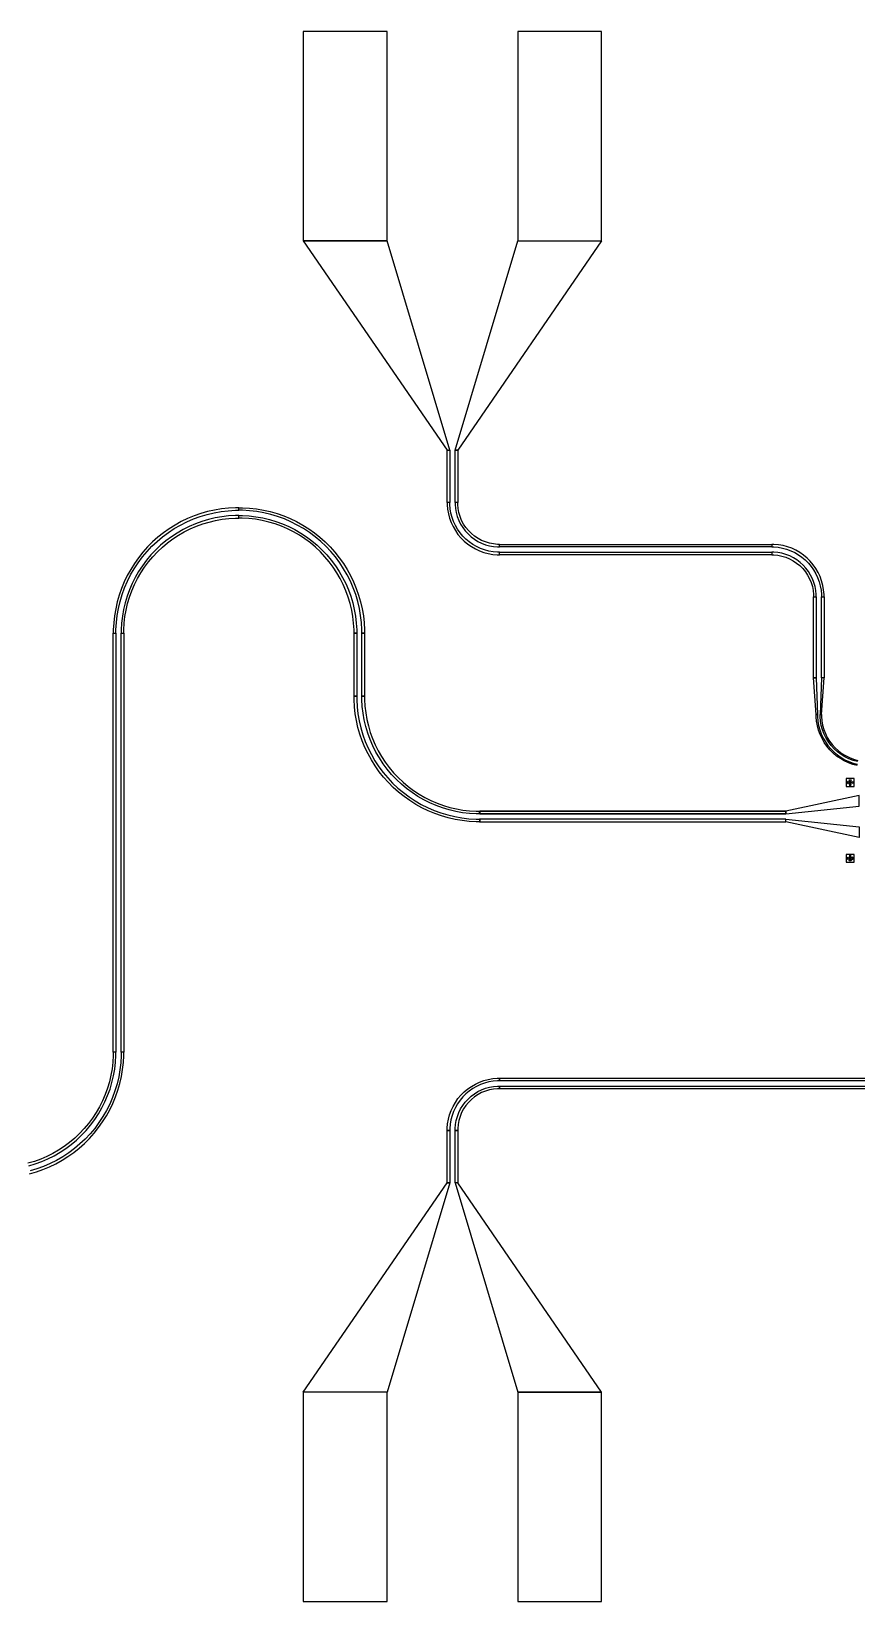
# Model space of a CAD drawing. Extents: x -5000 to 5000, y -1648 to 1500.
# Drawn here: x -1805 to -228, y -1500 to 1500 of the extents above; entities that cross this region are included whole.
import ezdxf

# ---------------------------------------------------------------- set-up
doc = ezdxf.new("R2010")
doc.units = 0
doc.header["$MEASUREMENT"] = 0
doc.layers.add('L0', color=3, linetype='CONTINUOUS')
doc.layers.add('L63', color=6, linetype='CONTINUOUS')

msp = doc.modelspace()

# ---------------------------------------------------------------- linework, layer by layer
at = {"layer": 'L0'}
for points in [[(-1125, 1500), (-1285, 1500), (-1285, 1100), (-1125, 1100), (-1125, 1500)], [(-715, 1500), (-875, 1500), (-875, 1100), (-715, 1100), (-715, 1500)], [(-1285, 1100), (-1010, 700), (-1005, 700), (-1125, 1100), (-1285, 1100)], [(-715, 1100), (-990, 700), (-995, 700), (-875, 1100), (-715, 1100)], [(-1010, 700), (-1005, 700), (-1005, 600), (-1010, 600), (-1010, 700)], [(-995, 700), (-990, 700), (-990, 600), (-995, 600), (-995, 700)], [(-1005, 600), (-1010, 600), (-1010, 595.634), (-1009.239, 586.935), (-1007.722, 578.335), (-1005.462, 569.901), (-1002.476, 561.695), (-998.785, 553.781), (-994.419, 546.219), (-989.411, 539.066), (-983.798, 532.377), (-977.623, 526.202), (-970.934, 520.589), (-963.781, 515.581), (-956.219, 511.214), (-948.305, 507.524), (-940.099, 504.537), (-931.664, 502.277), (-923.065, 500.761), (-914.366, 500), (-910, 500), (-910, 505), (-914.148, 505), (-922.412, 505.723), (-930.581, 507.164), (-938.594, 509.311), (-946.389, 512.148), (-953.908, 515.654), (-961.092, 519.802), (-967.887, 524.56), (-974.242, 529.892), (-980.108, 535.758), (-985.44, 542.113), (-990.198, 548.908), (-994.346, 556.092), (-997.852, 563.611), (-1000.689, 571.406), (-1002.836, 579.419), (-1004.277, 587.588), (-1005, 595.852), (-1005, 600)], [(-990, 600), (-995, 600), (-995, 596.07), (-994.275, 588.244), (-992.83, 580.518), (-990.68, 572.959), (-987.84, 565.63), (-984.337, 558.594), (-980.2, 551.912), (-975.463, 545.64), (-970.168, 539.832), (-964.36, 534.537), (-958.088, 529.8), (-951.405, 525.663), (-944.37, 522.159), (-937.041, 519.32), (-929.481, 517.169), (-921.756, 515.725), (-913.93, 515), (-910, 515), (-910, 520), (-913.93, 520), (-921.752, 520.77), (-929.462, 522.304), (-936.984, 524.586), (-944.245, 527.594), (-951.178, 531.299), (-957.713, 535.666), (-963.789, 540.652), (-969.348, 546.211), (-974.334, 552.287), (-978.701, 558.822), (-982.406, 565.754), (-985.414, 573.016), (-987.696, 580.538), (-989.23, 588.248), (-990, 596.07), (-990, 600)], [(-1408.029, 585), (-1408.029, 590), (-1414.763, 590), (-1428.21, 589.245), (-1441.592, 587.737), (-1454.87, 585.481), (-1467.999, 582.484), (-1480.941, 578.756), (-1493.652, 574.308), (-1506.095, 569.154), (-1518.228, 563.311), (-1530.016, 556.796), (-1541.419, 549.631), (-1552.402, 541.838), (-1562.932, 533.441), (-1572.974, 524.467), (-1582.497, 514.944), (-1591.471, 504.902), (-1599.867, 494.373), (-1607.661, 483.389), (-1614.826, 471.986), (-1621.34, 460.199), (-1627.184, 448.065), (-1632.337, 435.623), (-1636.786, 422.911), (-1640.514, 409.97), (-1643.511, 396.84), (-1645.766, 383.563), (-1647.274, 370.18), (-1648.029, 356.737), (-1648.029, 350.006), (-1643.029, 350), (-1643.029, 356.838), (-1642.234, 370.49), (-1640.647, 384.073), (-1638.272, 397.541), (-1635.118, 410.848), (-1631.196, 423.949), (-1626.519, 436.8), (-1621.102, 449.357), (-1614.964, 461.578), (-1608.127, 473.422), (-1600.612, 484.848), (-1592.445, 495.817), (-1583.655, 506.293), (-1574.27, 516.24), (-1564.323, 525.625), (-1553.847, 534.416), (-1542.877, 542.582), (-1531.451, 550.097), (-1519.608, 556.935), (-1507.387, 563.073), (-1494.83, 568.489), (-1481.979, 573.166), (-1468.878, 577.089), (-1455.571, 580.243), (-1442.103, 582.617), (-1428.52, 584.205), (-1414.867, 585), (-1408.029, 585)], [(-1408.029, 570), (-1408.029, 575), (-1414.576, 575), (-1427.648, 574.239), (-1440.653, 572.719), (-1453.548, 570.445), (-1466.288, 567.425), (-1478.832, 563.67), (-1491.136, 559.192), (-1503.159, 554.006), (-1514.86, 548.129), (-1526.199, 541.582), (-1537.139, 534.387), (-1547.642, 526.568), (-1557.672, 518.152), (-1567.196, 509.166), (-1576.181, 499.642), (-1584.598, 489.612), (-1592.417, 479.109), (-1599.612, 468.17), (-1606.159, 456.83), (-1612.035, 445.129), (-1617.221, 433.107), (-1621.699, 420.803), (-1625.455, 408.259), (-1628.474, 395.518), (-1630.748, 382.624), (-1632.268, 369.618), (-1633.029, 356.547), (-1633.029, 350), (-1628.029, 350), (-1628.029, 356.401), (-1627.285, 369.182), (-1625.799, 381.899), (-1623.576, 394.507), (-1620.623, 406.964), (-1616.951, 419.229), (-1612.572, 431.26), (-1607.502, 443.015), (-1601.756, 454.456), (-1595.354, 465.544), (-1588.319, 476.24), (-1580.674, 486.51), (-1572.445, 496.317), (-1563.659, 505.629), (-1554.346, 514.415), (-1544.539, 522.645), (-1534.27, 530.29), (-1523.573, 537.325), (-1512.486, 543.726), (-1501.045, 549.472), (-1489.289, 554.543), (-1477.259, 558.922), (-1464.994, 562.594), (-1452.536, 565.546), (-1439.928, 567.769), (-1427.212, 569.256), (-1414.431, 570), (-1408.029, 570)], [(-1408.029, 585), (-1408.029, 590), (-1401.296, 590), (-1387.849, 589.245), (-1374.467, 587.737), (-1361.189, 585.481), (-1348.06, 582.484), (-1335.118, 578.756), (-1322.407, 574.308), (-1309.964, 569.154), (-1297.83, 563.311), (-1286.043, 556.796), (-1274.64, 549.631), (-1263.657, 541.838), (-1253.127, 533.441), (-1243.085, 524.467), (-1233.562, 514.944), (-1224.588, 504.902), (-1216.192, 494.373), (-1208.398, 483.389), (-1201.233, 471.986), (-1194.719, 460.199), (-1188.875, 448.065), (-1183.722, 435.623), (-1179.273, 422.911), (-1175.545, 409.97), (-1172.548, 396.84), (-1170.292, 383.563), (-1168.785, 370.18), (-1168.03, 356.737), (-1168.029, 350.006), (-1173.029, 350), (-1173.029, 356.838), (-1173.825, 370.49), (-1175.412, 384.073), (-1177.787, 397.541), (-1180.941, 410.848), (-1184.863, 423.949), (-1189.54, 436.8), (-1194.957, 449.357), (-1201.095, 461.578), (-1207.932, 473.422), (-1215.447, 484.848), (-1223.614, 495.817), (-1232.404, 506.293), (-1241.789, 516.24), (-1251.736, 525.625), (-1262.212, 534.416), (-1273.182, 542.582), (-1284.608, 550.097), (-1296.451, 556.935), (-1308.672, 563.073), (-1321.229, 568.489), (-1334.08, 573.166), (-1347.181, 577.089), (-1360.488, 580.243), (-1373.956, 582.617), (-1387.539, 584.205), (-1401.192, 585), (-1408.029, 585)], [(-1408.029, 570), (-1408.029, 575), (-1401.483, 575), (-1388.411, 574.239), (-1375.406, 572.719), (-1362.511, 570.445), (-1349.771, 567.425), (-1337.227, 563.67), (-1324.923, 559.192), (-1312.9, 554.006), (-1301.199, 548.129), (-1289.86, 541.582), (-1278.92, 534.387), (-1268.417, 526.568), (-1258.387, 518.152), (-1248.863, 509.166), (-1239.878, 499.642), (-1231.461, 489.612), (-1223.642, 479.109), (-1216.447, 468.17), (-1209.9, 456.83), (-1204.024, 445.129), (-1198.838, 433.107), (-1194.359, 420.803), (-1190.604, 408.259), (-1187.585, 395.518), (-1185.311, 382.624), (-1183.791, 369.618), (-1183.029, 356.547), (-1183.029, 350), (-1188.029, 350), (-1188.029, 356.401), (-1188.774, 369.182), (-1190.26, 381.899), (-1192.483, 394.507), (-1195.436, 406.964), (-1199.108, 419.229), (-1203.486, 431.26), (-1208.557, 443.015), (-1214.303, 454.456), (-1220.705, 465.544), (-1227.74, 476.24), (-1235.385, 486.51), (-1243.614, 496.317), (-1252.4, 505.629), (-1261.712, 514.415), (-1271.52, 522.645), (-1281.789, 530.29), (-1292.486, 537.325), (-1303.573, 543.726), (-1315.014, 549.472), (-1326.77, 554.543), (-1338.8, 558.922), (-1351.065, 562.594), (-1363.523, 565.546), (-1376.131, 567.769), (-1388.847, 569.256), (-1401.628, 570), (-1408.029, 570)], [(-910, 520), (-390.001, 520), (-390.001, 515), (-910, 515), (-910, 520)], [(-295.001, 420), (-290.001, 420), (-290.001, 424.366), (-290.762, 433.065), (-292.279, 441.665), (-294.539, 450.099), (-297.525, 458.305), (-301.216, 466.219), (-305.582, 473.781), (-310.59, 480.934), (-316.203, 487.623), (-322.378, 493.798), (-329.067, 499.411), (-336.22, 504.419), (-343.782, 508.786), (-351.696, 512.476), (-359.902, 515.463), (-368.337, 517.723), (-376.936, 519.239), (-385.635, 520), (-390.001, 520), (-390.001, 515), (-385.853, 515), (-377.589, 514.277), (-369.42, 512.836), (-361.407, 510.689), (-353.612, 507.852), (-346.093, 504.346), (-338.909, 500.198), (-332.114, 495.44), (-325.759, 490.108), (-319.893, 484.242), (-314.561, 477.887), (-309.803, 471.092), (-305.655, 463.908), (-302.149, 456.389), (-299.312, 448.594), (-297.165, 440.581), (-295.724, 432.412), (-295.001, 424.148), (-295.001, 420)], [(-910, 505), (-390.001, 505), (-390.001, 500), (-910, 500), (-910, 505)], [(-310.001, 420), (-305.001, 420), (-305.001, 423.93), (-305.726, 431.756), (-307.171, 439.482), (-309.321, 447.041), (-312.161, 454.37), (-315.664, 461.406), (-319.801, 468.088), (-324.538, 474.36), (-329.833, 480.168), (-335.641, 485.463), (-341.913, 490.2), (-348.596, 494.337), (-355.631, 497.84), (-362.96, 500.68), (-370.52, 502.831), (-378.245, 504.275), (-386.071, 505), (-390.001, 505), (-390.001, 500), (-386.071, 500), (-378.249, 499.23), (-370.539, 497.696), (-363.017, 495.414), (-355.756, 492.406), (-348.823, 488.701), (-342.288, 484.334), (-336.212, 479.347), (-330.654, 473.789), (-325.667, 467.713), (-321.3, 461.178), (-317.595, 454.245), (-314.587, 446.983), (-312.305, 439.462), (-310.771, 431.752), (-310.001, 423.93), (-310.001, 420)], [(-310.001, 420), (-305.001, 420), (-305.001, 265), (-310.001, 265), (-310.001, 420)], [(-295.002, 420), (-290.001, 420), (-290.001, 265), (-295.001, 265), (-295.002, 420)], [(-1648.029, 350.006), (-1643.029, 350.006), (-1643.029, -449.994), (-1648.029, -449.994), (-1648.029, 350.006)], [(-1633.029, 350), (-1628.029, 350), (-1628.029, -450), (-1633.029, -450), (-1633.029, 350)], [(-1188.029, 350), (-1183.029, 350), (-1183.029, 230.006), (-1188.029, 230.006), (-1188.029, 350)], [(-1173.029, 350), (-1168.029, 350), (-1168.029, 230.006), (-1173.029, 230.006), (-1173.029, 350)], [(-305.001, 195), (-310.001, 265), (-305.001, 265), (-302.501, 195), (-305.001, 195)], [(-295.001, 195), (-290.001, 265), (-295.001, 265), (-297.501, 195), (-295.001, 195)], [(-948.029, -4.994), (-948.029, -9.994), (-954.763, -9.994), (-968.21, -9.239), (-981.592, -7.731), (-994.87, -5.475), (-1007.999, -2.479), (-1020.941, 1.25), (-1033.652, 5.698), (-1046.095, 10.851), (-1058.228, 16.695), (-1070.016, 23.209), (-1081.419, 30.374), (-1092.402, 38.168), (-1102.932, 46.565), (-1112.974, 55.539), (-1122.497, 65.062), (-1131.471, 75.103), (-1139.867, 85.633), (-1147.661, 96.616), (-1154.826, 108.02), (-1161.34, 119.807), (-1167.184, 131.94), (-1172.337, 144.383), (-1176.786, 157.095), (-1180.514, 170.036), (-1183.511, 183.166), (-1185.766, 196.443), (-1187.274, 209.826), (-1188.029, 223.269), (-1188.029, 230), (-1183.029, 230.006), (-1183.029, 223.168), (-1182.234, 209.515), (-1180.647, 195.932), (-1178.272, 182.464), (-1175.118, 169.157), (-1171.196, 156.056), (-1166.519, 143.206), (-1161.102, 130.648), (-1154.964, 118.427), (-1148.127, 106.584), (-1140.612, 95.158), (-1132.445, 84.189), (-1123.655, 73.713), (-1114.27, 63.765), (-1104.323, 54.38), (-1093.847, 45.59), (-1082.877, 37.423), (-1071.451, 29.909), (-1059.608, 23.071), (-1047.387, 16.933), (-1034.83, 11.517), (-1021.979, 6.839), (-1008.878, 2.917), (-995.571, -0.237), (-982.103, -2.612), (-968.52, -4.199), (-954.867, -4.994), (-948.029, -4.994)], [(-948.029, 10.006), (-948.029, 5.006), (-954.576, 5.006), (-967.648, 5.767), (-980.653, 7.287), (-993.548, 9.561), (-1006.288, 12.58), (-1018.832, 16.336), (-1031.136, 20.814), (-1043.159, 26), (-1054.86, 31.877), (-1066.199, 38.423), (-1077.139, 45.618), (-1087.642, 53.437), (-1097.672, 61.854), (-1107.196, 70.839), (-1116.181, 80.363), (-1124.598, 90.394), (-1132.417, 100.896), (-1139.612, 111.836), (-1146.159, 123.175), (-1152.035, 134.876), (-1157.221, 146.899), (-1161.699, 159.203), (-1165.455, 171.747), (-1168.474, 184.487), (-1170.748, 197.382), (-1172.268, 210.387), (-1173.029, 223.459), (-1173.029, 230.006), (-1168.029, 230.006), (-1168.029, 223.604), (-1167.285, 210.823), (-1165.799, 198.107), (-1163.576, 185.499), (-1160.623, 173.041), (-1156.951, 160.777), (-1152.572, 148.746), (-1147.502, 136.99), (-1141.756, 125.549), (-1135.354, 114.462), (-1128.319, 103.765), (-1120.674, 93.496), (-1112.445, 83.689), (-1103.659, 74.376), (-1094.346, 65.591), (-1084.539, 57.361), (-1074.27, 49.716), (-1063.573, 42.681), (-1052.486, 36.279), (-1041.045, 30.534), (-1029.289, 25.463), (-1017.259, 21.084), (-1004.994, 17.412), (-992.536, 14.46), (-979.928, 12.236), (-967.212, 10.75), (-954.431, 10.006), (-948.029, 10.006)], [(-240, 65), (-245, 67), (-245, 63), (-240, 65)], [(-240, 65), (-245, 67), (-245, 63), (-240, 65)], [(-238, 70), (-240, 65), (-242, 70), (-238, 70)], [(-238, 70), (-240, 65), (-242, 70), (-238, 70)], [(-238, 60), (-240, 65), (-242, 60), (-238, 60)], [(-238, 60), (-240, 65), (-242, 60), (-238, 60)], [(-240, 65), (-235, 67), (-235, 63), (-240, 65)], [(-240, 65), (-235, 67), (-235, 63), (-240, 65)], [(-363.001, 4.997), (-223.001, 20), (-223.001, 40), (-363.001, 9.997), (-363.001, 4.997)], [(-948.029, 10.006), (-363.001, 10.006), (-363.001, 4.997), (-948.029, 4.997), (-948.029, 10.006)], [(-363.001, 9.997), (-948.001, 9.997), (-948.001, 4.997), (-363.001, 4.997), (-363.001, 9.997)], [(-948.029, -9.994), (-363.001, -9.994), (-363.001, -4.997), (-948.029, -4.997), (-948.029, -9.994)], [(-363.001, -4.997), (-948.001, -4.997), (-948.001, -9.997), (-363.001, -9.997), (-363.001, -4.997)], [(-363.001, -4.997), (-223.001, -20), (-223.001, -40), (-363.001, -9.997), (-363.001, -4.997)], [(-240.001, -80), (-245.001, -82), (-245.001, -78), (-240.001, -80)], [(-240.001, -80), (-245.001, -82), (-245.001, -78), (-240.001, -80)], [(-242.001, -75), (-240.001, -80), (-238.001, -75), (-242.001, -75)], [(-242.001, -75), (-240.001, -80), (-238.001, -75), (-242.001, -75)], [(-242.001, -85), (-240.001, -80), (-238.001, -85), (-242.001, -85)], [(-242.001, -85), (-240.001, -80), (-238.001, -85), (-242.001, -85)], [(-240.001, -80), (-235.001, -82), (-235.001, -78), (-240.001, -80)], [(-240.001, -80), (-235.001, -82), (-235.001, -78), (-240.001, -80)], [(-1004.999, -600), (-1009.999, -600), (-1009.999, -595.634), (-1009.238, -586.935), (-1007.722, -578.335), (-1005.462, -569.901), (-1002.475, -561.695), (-998.785, -553.781), (-994.419, -546.219), (-989.41, -539.066), (-983.797, -532.377), (-977.623, -526.202), (-970.933, -520.589), (-963.78, -515.581), (-956.218, -511.214), (-948.304, -507.524), (-940.099, -504.537), (-931.664, -502.277), (-923.064, -500.761), (-914.365, -500), (-909.999, -500), (-909.999, -505), (-914.147, -505), (-922.411, -505.723), (-930.581, -507.164), (-938.594, -509.311), (-946.389, -512.148), (-953.907, -515.654), (-961.091, -519.802), (-967.887, -524.56), (-974.242, -529.892), (-980.107, -535.758), (-985.44, -542.113), (-990.198, -548.908), (-994.346, -556.092), (-997.852, -563.611), (-1000.689, -571.406), (-1002.836, -579.419), (-1004.276, -587.588), (-1004.999, -595.852), (-1004.999, -600)], [(-69.999, -505), (-909.999, -505), (-909.999, -500), (-69.999, -500), (-69.999, -505)], [(-990, -600), (-994.999, -600), (-994.999, -596.07), (-994.274, -588.244), (-992.83, -580.518), (-990.679, -572.959), (-987.84, -565.63), (-984.337, -558.594), (-980.199, -551.912), (-975.463, -545.64), (-970.168, -539.832), (-964.359, -534.537), (-958.087, -529.8), (-951.405, -525.663), (-944.369, -522.159), (-937.041, -519.32), (-929.481, -517.169), (-921.755, -515.725), (-913.929, -515), (-909.999, -515), (-909.999, -520), (-913.929, -520), (-921.752, -520.77), (-929.461, -522.304), (-936.983, -524.586), (-944.245, -527.594), (-951.177, -531.299), (-957.713, -535.666), (-963.789, -540.652), (-969.347, -546.211), (-974.334, -552.287), (-978.701, -558.822), (-982.406, -565.754), (-985.414, -573.016), (-987.696, -580.538), (-989.229, -588.248), (-990, -596.07), (-990, -600)], [(-69.999, -520), (-909.999, -520), (-909.999, -515), (-69.999, -515), (-69.999, -520)], [(-1004.999, -700), (-1009.999, -700), (-1009.999, -600), (-1004.999, -600), (-1004.999, -700)], [(-990, -700), (-994.999, -700), (-994.999, -600), (-990, -600), (-990, -700)], [(-1285, -1100), (-1009.999, -700), (-1005, -700), (-1125, -1100), (-1285, -1100)], [(-715, -1100), (-990, -700), (-995, -700), (-875, -1100), (-715, -1100)], [(-1285, -1500), (-1125, -1500), (-1125, -1100), (-1285, -1100), (-1285, -1500)], [(-875, -1500), (-715, -1500), (-715, -1100), (-875, -1100), (-875, -1500)]]:
    msp.add_lwpolyline(points, close=True, dxfattribs=at)
for points in [[(-226.666, 97.277), (-235.101, 99.537), (-243.306, 102.524), (-251.22, 106.214), (-258.783, 110.581), (-265.936, 115.589), (-272.625, 121.202), (-278.799, 127.377), (-284.412, 134.066), (-289.421, 141.219), (-293.787, 148.781), (-297.477, 156.695), (-300.464, 164.901), (-302.724, 173.335), (-304.24, 181.935), (-305.001, 190.634), (-305.001, 195), (-302.501, 195), (-302.501, 190.743), (-301.759, 182.262), (-300.281, 173.877), (-298.077, 165.653), (-295.165, 157.653), (-291.567, 149.937), (-287.31, 142.563), (-282.427, 135.589), (-276.954, 129.067), (-270.934, 123.047), (-264.412, 117.574), (-257.438, 112.691), (-250.065, 108.434), (-242.349, 104.836), (-234.348, 101.924), (-226.124, 99.72)], [(-226.202, 104.861), (-234.429, 107.201), (-242.404, 110.291), (-250.06, 114.104), (-257.332, 118.606), (-264.158, 123.761), (-270.479, 129.523), (-276.241, 135.844), (-281.395, 142.669), (-285.898, 149.941), (-289.71, 157.597), (-292.8, 165.573), (-295.141, 173.799), (-296.712, 182.207), (-297.501, 190.723), (-297.501, 195), (-295.001, 195), (-295.001, 190.839), (-294.234, 182.553), (-292.704, 174.372), (-290.427, 166.368), (-287.421, 158.608), (-283.711, 151.159), (-279.331, 144.083), (-274.315, 137.442), (-268.709, 131.292), (-262.559, 125.686), (-255.918, 120.671), (-248.843, 116.29), (-241.393, 112.581), (-233.633, 109.574), (-225.629, 107.297)], [(-1809.771, -667.42), (-1797.227, -663.664), (-1784.923, -659.186), (-1772.9, -654), (-1761.199, -648.123), (-1749.86, -641.577), (-1738.92, -634.382), (-1728.417, -626.563), (-1718.387, -618.146), (-1708.863, -609.161), (-1699.878, -599.637), (-1691.461, -589.606), (-1683.642, -579.104), (-1676.447, -568.164), (-1669.9, -556.825), (-1664.024, -545.124), (-1658.838, -533.101), (-1654.359, -520.797), (-1650.604, -508.253), (-1647.585, -495.513), (-1645.311, -482.618), (-1643.791, -469.613), (-1643.029, -456.541), (-1643.029, -449.994), (-1648.029, -449.994), (-1648.029, -456.396), (-1648.774, -469.177), (-1650.26, -481.893), (-1652.483, -494.501), (-1655.436, -506.959), (-1659.108, -519.223), (-1663.486, -531.254), (-1668.557, -543.01), (-1674.303, -554.451), (-1680.705, -565.538), (-1687.74, -576.235), (-1695.385, -586.504), (-1703.614, -596.311), (-1712.4, -605.624), (-1721.712, -614.409), (-1731.52, -622.639), (-1741.789, -630.284), (-1752.486, -637.319), (-1763.573, -643.721), (-1775.014, -649.466), (-1786.77, -654.537), (-1798.8, -658.916), (-1811.065, -662.588)], [(-1808.06, -682.479), (-1795.118, -678.75), (-1782.407, -674.302), (-1769.964, -669.149), (-1757.83, -663.305), (-1746.043, -656.791), (-1734.64, -649.626), (-1723.657, -641.832), (-1713.127, -633.435), (-1703.085, -624.461), (-1693.562, -614.938), (-1684.588, -604.897), (-1676.192, -594.367), (-1668.398, -583.384), (-1661.233, -571.98), (-1654.719, -560.193), (-1648.875, -548.06), (-1643.722, -535.617), (-1639.273, -522.905), (-1635.545, -509.964), (-1632.548, -496.834), (-1630.292, -483.557), (-1628.785, -470.174), (-1628.03, -456.731), (-1628.029, -450), (-1633.029, -449.994), (-1633.029, -456.832), (-1633.825, -470.485), (-1635.412, -484.068), (-1637.787, -497.536), (-1640.941, -510.843), (-1644.863, -523.944), (-1649.54, -536.794), (-1654.957, -549.352), (-1661.095, -561.573), (-1667.932, -573.416), (-1675.447, -584.842), (-1683.614, -595.811), (-1692.404, -606.287), (-1701.789, -616.235), (-1711.736, -625.62), (-1722.212, -634.41), (-1733.182, -642.577), (-1744.608, -650.091), (-1756.451, -656.929), (-1768.672, -663.067), (-1781.229, -668.483), (-1794.08, -673.161), (-1807.181, -677.083)]]:
    msp.add_lwpolyline(points, dxfattribs=at)
at = {"layer": 'L63'}
for points in [[(-247.5, 57.5), (-232.5, 57.5), (-232.5, 72.5), (-247.5, 72.5), (-247.5, 57.5)], [(-247.5, -87.5), (-232.5, -87.5), (-232.5, -72.5), (-247.5, -72.5), (-247.5, -87.5)]]:
    msp.add_lwpolyline(points, close=True, dxfattribs=at)

doc.saveas('drawing.dxf')
